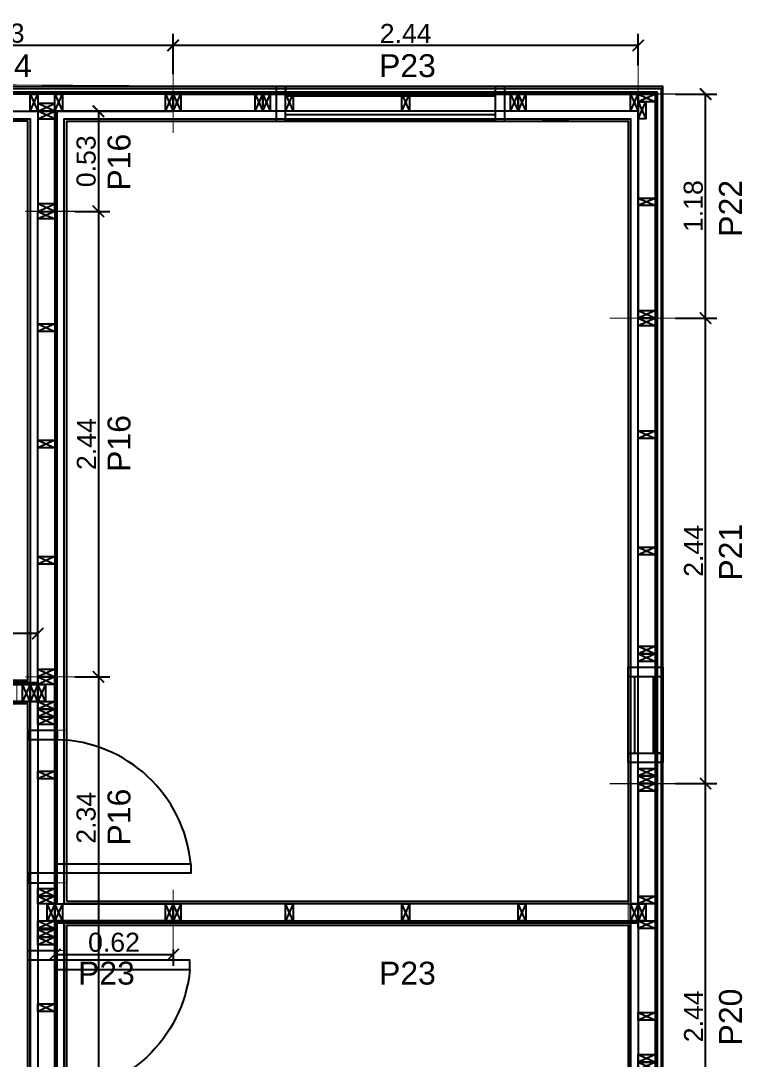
# Model space of a CAD drawing. Header units: millimetres. Extents: x -13913 to 5993, y 1496 to 3225.
# Drawn here: x 2981.74 to 2985.52, y 1623.26 to 1628.7 of the extents above; entities that cross this region are included whole.
import ezdxf

# ---------------------------------------------------------------- set-up
doc = ezdxf.new("R2010")
doc.units = ezdxf.units.MM
doc.header["$PDMODE"] = 35
doc.linetypes.add('CONTINUA', pattern=[200, 100, 100])
doc.layers.get('Defpoints').update_dxf_attribs({"color": 230})
for name, color, linetype in [('P1- OSB', 7, 'Continuous'), ('P1-CARPINTERIAS', 7, 'Continuous'), ('P1-COTAS', 7, 'Continuous'), ('P1-DURLOK INTERIOR', 7, 'Continuous'), ('P1-LISTON 2CM', 7, 'Continuous'), ('P1-LISTON 4CM', 7, 'Continuous'), ('P1-MAMPOSTERIA LADRILLO', 7, 'Continuous'), ('P1-MUROS', 7, 'Continuous'), ('P1-PANEL', 7, 'Continuous'), ('P1-SUPERBOARD', 7, 'Continuous'), ('P1-TEXTOS', 7, 'Continuous')]:
    doc.layers.add(name, color=color, linetype=linetype)
doc.styles.add('Arial02.5', font='arial.ttf', dxfattribs={"width": 0.8, "height": 0.025})
doc.styles.add('Arial10', font='arial.ttf', dxfattribs={"height": 0.1})
doc.dimstyles.new('COTA-1-50', dxfattribs={"dimtxt": 0.1, "dimasz": 0.06, "dimexe": 0.06, "dimexo": 0.15, "dimgap": 0.0125, "dimtad": 1, "dimzin": 0, "dimdsep": 46, "dimtxsty": 'Arial10', "dimblk1": 'ARCHTICK', "dimblk2": 'ARCHTICK', "dimsah": 1, "dimcen": 0.09, "dimclrd": 7, "dimclre": 7, "dimclrt": 7, "dimazin": 0, "dimtfac": 1, "dimtofl": 0, "dimtmove": 2, "dimatfit": 3, "dimldrblk": 'ARCHTICK', "dimfxl": 1, "dimtolj": 1, "dimtzin": 0, "dimarcsym": 0})

# ---------------------------------------------------------------- blocks, each defined once
blk = doc.blocks.new('A$C77f14a46')
at = {"color": 0}
blk.add_lwpolyline([(1.280187690827006, 0.09000000004130015), (1.280187690734238, 4.1154635255225e-11), (0, 0), (0, 0.09000000004130015)], close=True, dxfattribs=at)
for points in [[(0.04000000001815351, 4.1154635255225e-11), (1.818989403545856e-11, 4.1154635255225e-11), (1.818989403545856e-11, 0.09000000004130015), (0.04000000001815351, 0.09000000004130015), (0.04000000001815351, 4.1154635255225e-11), (1.818989403545856e-11, 0.09000000004130015), (0.04000000001815351, 0.09000000004130015), (1.818989403545856e-11, 4.1154635255225e-11)], [(0.3001876908265331, 4.1154635255225e-11), (0.2601876908265695, 4.1154635255225e-11), (0.2601876908265695, 0.09000000004130015), (0.3001876908265331, 0.09000000004130015), (0.3001876908265331, 4.1154635255225e-11), (0.2601876908265695, 0.09000000004130015), (0.3001876908265331, 0.09000000004130015), (0.2601876908265695, 4.1154635255225e-11)], [(0.3401876908264967, 4.1154635255225e-11), (0.3001876908265331, 4.1154635255225e-11), (0.3001876908265331, 0.09000000004130015), (0.3401876908264967, 0.09000000004130015), (0.3401876908264967, 4.1154635255225e-11), (0.3001876908265331, 0.09000000004130015), (0.3401876908264967, 0.09000000004130015), (0.3001876908265331, 4.1154635255225e-11)], [(1.240187690827042, 4.1154635255225e-11), (1.200187690827079, 4.1154635255225e-11), (1.200187690827079, 0.09000000004130015), (1.240187690827042, 0.09000000004130015), (1.240187690827042, 4.1154635255225e-11), (1.200187690827079, 0.09000000004130015), (1.240187690827042, 0.09000000004130015), (1.200187690827079, 4.1154635255225e-11)], [(1.280187690827006, 4.1154635255225e-11), (1.240187690827042, 4.1154635255225e-11), (1.240187690827042, 0.09000000004130015), (1.280187690827006, 0.09000000004130015), (1.280187690827006, 4.1154635255225e-11), (1.240187690827042, 0.09000000004130015), (1.280187690827006, 0.09000000004130015), (1.240187690827042, 4.1154635255225e-11)], [(0.1300000000364889, 0.03999999999996362), (0.1300000000364889, 0), (0.04000000003634341, 0), (0.04000000003634341, 0.03999999999996362), (0.1300000000364889, 0.03999999999996362), (0.04000000003634341, 0), (0.04000000003634341, 0.03999999999996362), (0.1300000000364889, 0)]]:
    blk.add_lwpolyline(points, dxfattribs=at)
blk = doc.blocks.new('A$C43dd4c95')
at = {"color": 0}
blk.add_lwpolyline([(0.09000000000014552, 0), (0.09000000000014552, 2.344999150002877), (0, 2.344999150002877), (0, 0)], close=True, dxfattribs=at)
for points in [[(0.09000000000014552, 2.344999150002877), (0.09000000000014552, 2.304999150002914), (0, 2.304999150002914), (0, 2.344999150002877), (0.09000000000014552, 2.344999150002877), (0, 2.304999150002914), (0, 2.344999150002877), (0.09000000000014552, 2.304999150002914)], [(0.03999999999996362, 2.214999150002768), (0, 2.214999150002768), (0, 2.304999150002914), (0.03999999999996362, 2.304999150002914), (0.03999999999996362, 2.214999150002768), (0, 2.304999150002914), (0.03999999999996362, 2.304999150002914), (0, 2.214999150002768)], [(0.09000000000014552, 2.214999149961614), (0.09000000000014552, 2.17499914996165), (0, 2.17499914996165), (0, 2.214999149961614), (0.09000000000014552, 2.214999149961614), (0, 2.17499914996165), (0, 2.214999149961614), (0.09000000000014552, 2.17499914996165)], [(0.09000000000014552, 2.17499914996165), (0.09000000000014552, 2.134999149961686), (0, 2.134999149961686), (0, 2.17499914996165), (0.09000000000014552, 2.17499914996165), (0, 2.134999149961686), (0, 2.17499914996165), (0.09000000000014552, 2.134999149961686)], [(0.09000000000014552, 2.134999149961686), (0.09000000000014552, 2.094999149961723), (0, 2.094999149961723), (0, 2.134999149961686), (0.09000000000014552, 2.134999149961686), (0, 2.094999149961723), (0, 2.134999149961686), (0.09000000000014552, 2.094999149961723)], [(0.09000000000014552, 1.234999999961474), (0.09000000000014552, 1.19499999996151), (0, 1.19499999996151), (0, 1.234999999961474), (0.09000000000014552, 1.234999999961474), (0, 1.19499999996151), (0, 1.234999999961474), (0.09000000000014552, 1.19499999996151)], [(0.09000000000014552, 1.19499999996151), (0.09000000000014552, 1.154999999961547), (0, 1.154999999961547), (0, 1.19499999996151), (0.09000000000014552, 1.19499999996151), (0, 1.154999999961547), (0, 1.19499999996151), (0.09000000000014552, 1.154999999961547)], [(0.09000000000014552, 1.065000000002783), (0.0500000000001819, 1.065000000002783), (0.0500000000001819, 1.155000000002929), (0.09000000000014552, 1.155000000002929), (0.09000000000014552, 1.065000000002783), (0.0500000000001819, 1.155000000002929), (0.09000000000014552, 1.155000000002929), (0.0500000000001819, 1.065000000002783)], [(0.09000000000014552, 1.064999999961628), (0.09000000000014552, 1.024999999961665), (0, 1.024999999961665), (0, 1.064999999961628), (0.09000000000014552, 1.064999999961628), (0, 1.024999999961665), (0, 1.064999999961628), (0.09000000000014552, 1.024999999961665)], [(0.09000000000014552, 1.019999999999754), (0.09000000000014552, 0.9799999999997908), (0, 0.9799999999997908), (0, 1.019999999999754), (0.09000000000014552, 1.019999999999754), (0, 0.9799999999997908), (0, 1.019999999999754), (0.09000000000014552, 0.9799999999997908)], [(0.09000000000014552, 0.9799999999997908), (0.09000000000014552, 0.9399999999998272), (0, 0.9399999999998272), (0, 0.9799999999997908), (0.09000000000014552, 0.9799999999997908), (0, 0.9399999999998272), (0, 0.9799999999997908), (0.09000000000014552, 0.9399999999998272)], [(0.09000000000014552, 0.07999999999992724), (0.09000000000014552, 0.03999999999996362), (0, 0.03999999999996362), (0, 0.07999999999992724), (0.09000000000014552, 0.07999999999992724), (0, 0.03999999999996362), (0, 0.07999999999992724), (0.09000000000014552, 0.03999999999996362)], [(0.09000000000014552, 0.03999999999996362), (0.09000000000014552, 0), (0, 0), (0, 0.03999999999996362), (0.09000000000014552, 0.03999999999996362), (0, 0), (0, 0.03999999999996362), (0.09000000000014552, 0)]]:
    blk.add_lwpolyline(points, dxfattribs=at)
at = {"color": 8}
for points in [[(0.09000000000014552, 1.849999999999682), (0.09000000000014552, 1.809999999999718), (0, 1.809999999999718), (0, 1.849999999999682), (0.09000000000014552, 1.849999999999682), (0, 1.809999999999718), (0, 1.849999999999682), (0.09000000000014552, 1.809999999999718)], [(0.09000000000014552, 0.6299999999998818), (0.09000000000014552, 0.5899999999999181), (0, 0.5899999999999181), (0, 0.6299999999998818), (0.09000000000014552, 0.6299999999998818), (0, 0.5899999999999181), (0, 0.6299999999998818), (0.09000000000014552, 0.5899999999999181)]]:
    blk.add_lwpolyline(points, dxfattribs=at)
blk = doc.blocks.new('A$C1afa53f3')
at = {"color": 0}
blk.add_lwpolyline([(0.09000000000014552, 2.440000000000055), (0.09000000000014552, 0), (0, 0), (0, 2.440000000000055)], close=True, dxfattribs=at)
for points in [[(0.09000000000014552, 2.440000000000055), (0.09000000000014552, 2.400000000000091), (0, 2.400000000000091), (0, 2.440000000000055), (0.09000000000014552, 2.440000000000055), (0, 2.400000000000091), (0, 2.440000000000055), (0.09000000000014552, 2.400000000000091)], [(0.09000000000014552, 1.849999999999682), (0.09000000000014552, 1.809999999999718), (0, 1.809999999999718), (0, 1.849999999999682), (0.09000000000014552, 1.849999999999682), (0, 1.809999999999718), (0, 1.849999999999682), (0.09000000000014552, 1.809999999999718)], [(0.09000000000014552, 1.240000000000009), (0.09000000000014552, 1.200000000000045), (0, 1.200000000000045), (0, 1.240000000000009), (0.09000000000014552, 1.240000000000009), (0, 1.200000000000045), (0, 1.240000000000009), (0.09000000000014552, 1.200000000000045)], [(0.09000000000014552, 0.6299999999998818), (0.09000000000014552, 0.5899999999999181), (0, 0.5899999999999181), (0, 0.6299999999998818), (0.09000000000014552, 0.6299999999998818), (0, 0.5899999999999181), (0, 0.6299999999998818), (0.09000000000014552, 0.5899999999999181)], [(0.09000000000014552, 0.03999999999996362), (0.09000000000014552, 0), (0, 0), (0, 0.03999999999996362), (0.09000000000014552, 0.03999999999996362), (0, 0), (0, 0.03999999999996362), (0.09000000000014552, 0)]]:
    blk.add_lwpolyline(points, dxfattribs=at)
blk = doc.blocks.new('A$C362a10e8')
at = {"color": 0}
blk.add_lwpolyline([(0.09000000000014552, 0), (0.09000000000014552, 0.5250017567645955), (0, 0.5250017567645955), (0, 0)], close=True, dxfattribs=at)
for points in [[(0.09000000000014552, 0.4850017567646319), (0.09000000000014552, 0.5250017567645955), (0, 0.5250017567645955), (0, 0.4850017567646319), (0.09000000000014552, 0.4850017567646319), (0, 0.5250017567645955), (0, 0.4850017567646319), (0.09000000000014552, 0.5250017567645955)], [(0.09000000000014552, 0), (0.09000000000014552, 0.03999999999996362), (0, 0.03999999999996362), (0, 0), (0.09000000000014552, 0), (0, 0.03999999999996362), (0, 0), (0.09000000000014552, 0.03999999999996362)]]:
    blk.add_lwpolyline(points, dxfattribs=at)
blk = doc.blocks.new('A$Ca9eaa56d')
at = {"color": 0}
for points in [[(0.04000000002270099, 5.138645065017045e-11), (2.273736754432321e-11, 5.138645065017045e-11), (2.273736754432321e-11, 0.09000000005153197), (0.04000000002270099, 0.09000000005153197), (0.04000000002270099, 5.138645065017045e-11), (2.273736754432321e-11, 0.09000000005153197), (0.04000000002270099, 0.09000000005153197), (2.273736754432321e-11, 5.138645065017045e-11)], [(0.6199999999994361, 5.138645065017045e-11), (0.5799999999994725, 5.138645065017045e-11), (0.5799999999994725, 0.09000000005153197), (0.6199999999994361, 0.09000000005153197), (0.6199999999994361, 5.138645065017045e-11), (0.5799999999994725, 0.09000000005153197), (0.6199999999994361, 0.09000000005153197), (0.5799999999994725, 5.138645065017045e-11)]]:
    blk.add_lwpolyline(points, dxfattribs=at)
blk.add_lwpolyline([(4.547473508864641e-11, 0.08999999999991815), (0.6199999999994361, 0.09000000005153197), (0.6199999999994361, 5.161382432561368e-11), (0, 0)], close=True, dxfattribs=at)
blk = doc.blocks.new('A$Ca94d6937')
at = {"color": 0}
for points in [[(0.03999999999996362, 4.138200893066823e-11), (0, 4.138200893066823e-11), (0, 0.09000000004152753), (0.03999999999996362, 0.09000000004152753), (0.03999999999996362, 4.138200893066823e-11), (0, 0.09000000004152753), (0.03999999999996362, 0.09000000004152753), (0, 4.138200893066823e-11)], [(0.6300000000001091, 4.138200893066823e-11), (0.5900000000001455, 4.138200893066823e-11), (0.5900000000001455, 0.09000000004152753), (0.6300000000001091, 0.09000000004152753), (0.6300000000001091, 4.138200893066823e-11), (0.5900000000001455, 0.09000000004152753), (0.6300000000001091, 0.09000000004152753), (0.5900000000001455, 4.138200893066823e-11)], [(1.240000000000236, 0), (1.200000000000273, 0), (1.200000000000273, 0.09000000000014552), (1.240000000000236, 0.09000000000014552), (1.240000000000236, 0), (1.200000000000273, 0.09000000000014552), (1.240000000000236, 0.09000000000014552), (1.200000000000273, 0)], [(1.850000000000364, 0), (1.8100000000004, 0), (1.8100000000004, 0.09000000000014552), (1.850000000000364, 0.09000000000014552), (1.850000000000364, 0), (1.8100000000004, 0.09000000000014552), (1.850000000000364, 0.09000000000014552), (1.8100000000004, 0)], [(2.440000000000055, 4.138200893066823e-11), (2.400000000000091, 4.138200893066823e-11), (2.400000000000091, 0.09000000004152753), (2.440000000000055, 0.09000000004152753), (2.440000000000055, 4.138200893066823e-11), (2.400000000000091, 0.09000000004152753), (2.440000000000055, 0.09000000004152753), (2.400000000000091, 4.138200893066823e-11)]]:
    blk.add_lwpolyline(points, dxfattribs=at)
blk.add_lwpolyline([(1.818989403545856e-11, 0.09000000000014552), (2.546585164964199e-11, 4.160938260611147e-11), (2.44000000002552, 9.094947017729282e-13), (2.44000000002552, 0.09000000000082764)], close=True, dxfattribs=at)
blk = doc.blocks.new('A$C49294ef6')
at = {"color": 0}
for points in [[(0.0900000000383443, 2.440000000006648), (0.0900000000383443, 2.400000000006685), (3.819877747446299e-11, 2.400000000006685), (3.819877747446299e-11, 2.440000000006648), (0.0900000000383443, 2.440000000006648), (3.819877747446299e-11, 2.400000000006685), (3.819877747446299e-11, 2.440000000006648), (0.0900000000383443, 2.400000000006685)], [(0.09000000001924491, 1.850000000008095), (0.09000000001924491, 1.810000000008131), (1.909938873723149e-11, 1.810000000008131), (1.909938873723149e-11, 1.850000000008095), (0.09000000001924491, 1.850000000008095), (1.909938873723149e-11, 1.810000000008131), (1.909938873723149e-11, 1.850000000008095), (0.09000000001924491, 1.810000000008131)], [(0.04000000002315574, 1.720000000009804), (2.319211489520967e-11, 1.720000000009804), (2.319211489520967e-11, 1.81000000000995), (0.04000000002315574, 1.81000000000995), (0.04000000002315574, 1.720000000009804), (2.319211489520967e-11, 1.81000000000995), (0.04000000002315574, 1.81000000000995), (2.319211489520967e-11, 1.720000000009804)], [(0.09000000000014552, 1.71999999996865), (0.09000000000014552, 1.679999999968686), (0, 1.679999999968686), (0, 1.71999999996865), (0.09000000000014552, 1.71999999996865), (0, 1.679999999968686), (0, 1.71999999996865), (0.09000000000014552, 1.679999999968686)], [(0.09000000000423825, 1.240000000000236), (0.09000000000423825, 1.200000000000273), (4.092726157978177e-12, 1.200000000000273), (4.092726157978177e-12, 1.240000000000236), (0.09000000000423825, 1.240000000000236), (4.092726157978177e-12, 1.200000000000273), (4.092726157978177e-12, 1.240000000000236), (0.09000000000423825, 1.200000000000273)], [(0.09000000003652531, 1.019508865776288), (0.09000000003652531, 0.9795088657763245), (3.637978807091713e-11, 0.9795088657763245), (3.637978807091713e-11, 1.019508865776288), (0.09000000003652531, 1.019508865776288), (3.637978807091713e-11, 0.9795088657763245), (3.637978807091713e-11, 1.019508865776288), (0.09000000003652531, 0.9795088657763245)], [(0.09000000001924491, 0.9795088657763245), (0.09000000001924491, 0.9395088657763608), (1.909938873723149e-11, 0.9395088657763608), (1.909938873723149e-11, 0.9795088657763245), (0.09000000001924491, 0.9795088657763245), (1.909938873723149e-11, 0.9395088657763608), (1.909938873723149e-11, 0.9795088657763245), (0.09000000001924491, 0.9395088657763608)], [(0.09000000000196451, 0.3795088657741417), (0.09000000000196451, 0.339508865774178), (1.818989403545856e-12, 0.339508865774178), (1.818989403545856e-12, 0.3795088657741417), (0.09000000000196451, 0.3795088657741417), (1.818989403545856e-12, 0.339508865774178), (1.818989403545856e-12, 0.3795088657741417), (0.09000000000196451, 0.339508865774178)], [(0.09000000000196451, 0.339508865774178), (0.09000000000196451, 0.2995088657742144), (1.818989403545856e-12, 0.2995088657742144), (1.818989403545856e-12, 0.339508865774178), (0.09000000000196451, 0.339508865774178), (1.818989403545856e-12, 0.2995088657742144), (1.818989403545856e-12, 0.339508865774178), (0.09000000000196451, 0.2995088657742144)], [(0.09000000000423825, 0.03999999999996362), (0.09000000000423825, 0), (4.092726157978177e-12, 0), (4.092726157978177e-12, 0.03999999999996362), (0.09000000000423825, 0.03999999999996362), (4.092726157978177e-12, 0), (4.092726157978177e-12, 0.03999999999996362), (0.09000000000423825, 0)]]:
    blk.add_lwpolyline(points, dxfattribs=at)
blk.add_lwpolyline([(4.092726157978177e-12, 2.439999999991414), (4.092726157978177e-12, 0), (0.09000000000423825, 0), (0.09000000000423825, 2.439999999991414)], close=True, dxfattribs=at)
at = {"color": 8}
blk.add_lwpolyline([(0.09000000003698005, 0.6300000000003365), (0.09000000003698005, 0.5900000000003729), (3.683453542180359e-11, 0.5900000000003729), (3.683453542180359e-11, 0.6300000000003365), (0.09000000003698005, 0.6300000000003365), (3.683453542180359e-11, 0.5900000000003729), (3.683453542180359e-11, 0.6300000000003365), (0.09000000003698005, 0.5900000000003729)], dxfattribs=at)
blk = doc.blocks.new('A$C257d83ad')
at = {"color": 0}
for points in [[(0.09000000000605723, 2.440000000007785), (0.09000000000605723, 2.400000000007822), (5.911715561524034e-12, 2.400000000007822), (5.911715561524034e-12, 2.440000000007785), (0.09000000000605723, 2.440000000007785), (5.911715561524034e-12, 2.400000000007822), (5.911715561524034e-12, 2.440000000007785), (0.09000000000605723, 2.400000000007822)], [(0.09000000002515662, 1.850000000017417), (0.09000000002515662, 1.810000000017453), (2.501110429875553e-11, 1.810000000017453), (2.501110429875553e-11, 1.850000000017417), (0.09000000002515662, 1.850000000017417), (2.501110429875553e-11, 1.810000000017453), (2.501110429875553e-11, 1.850000000017417), (0.09000000002515662, 1.810000000017453)], [(0.09000000002743036, 1.240000000008877), (0.09000000002743036, 1.200000000008913), (2.728484105318785e-11, 1.200000000008913), (2.728484105318785e-11, 1.240000000008877), (0.09000000002743036, 1.240000000008877), (2.728484105318785e-11, 1.200000000008913), (2.728484105318785e-11, 1.240000000008877), (0.09000000002743036, 1.200000000008913)], [(0.09000000000196451, 0.720000000000482), (0.09000000000196451, 0.6800000000005184), (1.818989403545856e-12, 0.6800000000005184), (1.818989403545856e-12, 0.720000000000482), (0.09000000000196451, 0.720000000000482), (1.818989403545856e-12, 0.6800000000005184), (1.818989403545856e-12, 0.720000000000482), (0.09000000000196451, 0.6800000000005184)], [(0.09000000000014552, 0.6799999999998363), (0.09000000000014552, 0.6399999999998727), (0, 0.6399999999998727), (0, 0.6799999999998363), (0.09000000000014552, 0.6799999999998363), (0, 0.6399999999998727), (0, 0.6799999999998363), (0.09000000000014552, 0.6399999999998727)], [(0.09000000004243702, 0.07999999999992724), (0.09000000004243702, 0.03999999999996362), (4.229150363244116e-11, 0.03999999999996362), (4.229150363244116e-11, 0.07999999999992724), (0.09000000004243702, 0.07999999999992724), (4.229150363244116e-11, 0.03999999999996362), (4.229150363244116e-11, 0.07999999999992724), (0.09000000004243702, 0.03999999999996362)], [(0.09000000000833097, 0.03999999999996362), (0.09000000000833097, 0), (8.185452315956354e-12, 0), (8.185452315956354e-12, 0.03999999999996362), (0.09000000000833097, 0.03999999999996362), (8.185452315956354e-12, 0), (8.185452315956354e-12, 0.03999999999996362), (0.09000000000833097, 0)]]:
    blk.add_lwpolyline(points, dxfattribs=at)
blk.add_lwpolyline([(8.185452315956354e-12, 0), (8.185452315956354e-12, 2.440000000008695), (0.09000000000833097, 2.440000000008695), (0.09000000000833097, 0)], close=True, dxfattribs=at)
blk = doc.blocks.new('A$C3c2fb31d')
at = {"color": 0}
blk.add_lwpolyline([(0.09000204020958336, 0), (0.0899989798954266, 1.175000000015643), (1.020120180328377e-06, 1.175000906783453), (0, 1.523403625469655e-11)], close=True, dxfattribs=at)
for points in [[(0.09000102012169009, 1.17500090678277), (0.09000102012169009, 1.135000906782807), (1.020121544570429e-06, 1.135000906782807), (1.020121544570429e-06, 1.17500090678277), (0.09000102012169009, 1.17500090678277), (1.020121544570429e-06, 1.135000906782807), (1.020121544570429e-06, 1.17500090678277), (0.09000102012169009, 1.135000906782807)], [(1.020121544570429e-06, 1.135000906783489), (0.04000102012150819, 1.135000906783489), (0.04000102012150819, 1.045000906783571), (1.020121544570429e-06, 1.045000906783571), (1.020121544570429e-06, 1.135000906783489), (0.04000102012150819, 1.045000906783571), (1.020121544570429e-06, 1.045000906783571), (0.04000102012150819, 1.135000906783489)], [(0.09000102013897049, 0.6300000000242107), (0.09000102013897049, 0.5900000000242471), (1.020138824969763e-06, 0.5900000000242471), (1.020138824969763e-06, 0.6300000000242107), (0.09000102013897049, 0.6300000000242107), (1.020138824969763e-06, 0.5900000000242471), (1.020138824969763e-06, 0.6300000000242107), (0.09000102013897049, 0.5900000000242471)], [(0.0900010201025907, 0.04000000000678483), (0.0900010201025907, 6.821210263296962e-12), (1.020102445181692e-06, 6.821210263296962e-12), (1.020102445181692e-06, 0.04000000000678483), (0.0900010201025907, 0.04000000000678483), (1.020102445181692e-06, 6.821210263296962e-12), (1.020102445181692e-06, 0.04000000000678483), (0.0900010201025907, 6.821210263296962e-12)]]:
    blk.add_lwpolyline(points, dxfattribs=at)
blk = doc.blocks.new('A$C9d63fc35')
at = {"color": 0}
for points in [[(3.637978807091713e-12, 0.09000090676659056), (0.0400000000036016, 0.09000090676659056), (0.0400000000036016, 9.067666724149603e-07), (3.637978807091713e-12, 9.067666724149603e-07), (3.637978807091713e-12, 0.09000090676659056), (0.0400000000036016, 9.067666724149603e-07), (3.637978807091713e-12, 9.067666724149603e-07), (0.0400000000036016, 0.09000090676659056)], [(0.4299947881954722, 0.09000090676659056), (0.4699947881954358, 0.09000090676659056), (0.4699947881954358, 9.067666724149603e-07), (0.4299947881954722, 9.067666724149603e-07), (0.4299947881954722, 0.09000090676659056), (0.4699947881954358, 9.067666724149603e-07), (0.4299947881954722, 9.067666724149603e-07), (0.4699947881954358, 0.09000090676659056)], [(0.4699947881954358, 0.09000090676659056), (0.5099947881953995, 0.09000090676659056), (0.5099947881953995, 9.067666724149603e-07), (0.4699947881954358, 9.067666724149603e-07), (0.4699947881954358, 0.09000090676659056), (0.5099947881953995, 9.067666724149603e-07), (0.4699947881954358, 9.067666724149603e-07), (0.5099947881953995, 0.09000090676659056)], [(1.769999596996058, 0.09000090676750006), (1.809999596996022, 0.09000090676750006), (1.809999596996022, 9.067675819096621e-07), (1.769999596996058, 9.067675819096621e-07), (1.769999596996058, 0.09000090676750006), (1.809999596996022, 9.067675819096621e-07), (1.769999596996058, 9.067675819096621e-07), (1.809999596996022, 0.09000090676750006)], [(1.809999596996022, 0.09000090676750006), (1.849999596995985, 0.09000090676750006), (1.849999596995985, 9.067675819096621e-07), (1.809999596996022, 9.067675819096621e-07), (1.809999596996022, 0.09000090676750006), (1.849999596995985, 9.067675819096621e-07), (1.809999596996022, 9.067675819096621e-07), (1.849999596995985, 0.09000090676750006)], [(2.400000000004184, 0.09000090676704531), (2.440000000004147, 0.09000090676704531), (2.440000000004147, 9.067671271623112e-07), (2.400000000004184, 9.067671271623112e-07), (2.400000000004184, 0.09000090676704531), (2.440000000004147, 9.067671271623112e-07), (2.400000000004184, 9.067671271623112e-07), (2.440000000004147, 0.09000090676704531)]]:
    blk.add_lwpolyline(points, dxfattribs=at)
blk.add_lwpolyline([(2.440000000000055, 0.09000090676704531), (2.440000000000055, 9.067671271623112e-07), (0, 9.067671271623112e-07), (0, 0.09000090676704531)], close=True, dxfattribs=at)
at = {"color": 8}
for points in [[(0.5899995969957672, 0.08999999999991815), (0.6299995969957308, 0.08999999999991815), (0.6299995969957308, 0), (0.5899995969957672, 0), (0.5899995969957672, 0.08999999999991815), (0.6299995969957308, 0), (0.5899995969957672, 0), (0.6299995969957308, 0.08999999999991815)], [(1.200000000003456, 0.09000090676704531), (1.24000000000342, 0.09000090676704531), (1.24000000000342, 9.067671271623112e-07), (1.200000000003456, 9.067671271623112e-07), (1.200000000003456, 0.09000090676704531), (1.24000000000342, 9.067671271623112e-07), (1.200000000003456, 9.067671271623112e-07), (1.24000000000342, 0.09000090676704531)]]:
    blk.add_lwpolyline(points, dxfattribs=at)
blk = doc.blocks.new('A$Cced09996')
at = {"color": 0}
for points in [[(0, 0.09000090676727268), (0.03999999999996362, 0.09000090676727268), (0.03999999999996362, 9.067673545359867e-07), (0, 9.067673545359867e-07), (0, 0.09000090676727268), (0.03999999999996362, 9.067673545359867e-07), (0, 9.067673545359867e-07), (0.03999999999996362, 0.09000090676727268)], [(0.5899995969921292, 0.08999999999991815), (0.6299995969920928, 0.08999999999991815), (0.6299995969920928, 0), (0.5899995969921292, 0), (0.5899995969921292, 0.08999999999991815), (0.6299995969920928, 0), (0.5899995969921292, 0), (0.6299995969920928, 0.08999999999991815)], [(1.079999193985259, 0.08999999999991815), (1.119999193985223, 0.08999999999991815), (1.119999193985223, 0), (1.079999193985259, 0), (1.079999193985259, 0.08999999999991815), (1.119999193985223, 0), (1.079999193985259, 0), (1.119999193985223, 0.08999999999991815)], [(1.209997959776047, 0.08999999999991815), (1.24999795977601, 0.08999999999991815), (1.24999795977601, 0), (1.209997959776047, 0), (1.209997959776047, 0.08999999999991815), (1.24999795977601, 0), (1.209997959776047, 0), (1.24999795977601, 0.08999999999991815)], [(1.789999999999964, 0.09000090676727268), (1.829999999999927, 0.09000090676727268), (1.829999999999927, 9.067673545359867e-07), (1.789999999999964, 9.067673545359867e-07), (1.789999999999964, 0.09000090676727268), (1.829999999999927, 9.067673545359867e-07), (1.789999999999964, 9.067673545359867e-07), (1.829999999999927, 0.09000090676727268)], [(1.210000000000036, 9.067664450412849e-07), (1.210000000000036, 0.04000090676640866), (1.119999999999891, 0.04000090676640866), (1.119999999999891, 9.067664450412849e-07), (1.210000000000036, 9.067664450412849e-07), (1.119999999999891, 0.04000090676640866), (1.119999999999891, 9.067664450412849e-07), (1.210000000000036, 0.04000090676640866)]]:
    blk.add_lwpolyline(points, dxfattribs=at)
blk.add_lwpolyline([(0, 0.09000090676681793), (0, 9.067668997886358e-07), (1.829999193988442, 9.067678092833376e-07), (1.829999193988442, 0.09000090676772743)], close=True, dxfattribs=at)
blk = doc.blocks.new('_ARCHTICK')
at = {"color": 0, "linetype": 'ByBlock', "const_width": 0.15}
blk.add_lwpolyline([(-0.5, -0.5), (0.5, 0.5)], dxfattribs=at)
blk = doc.blocks.new('*D243')
at = {"layer": 'Defpoints', "color": 0, "transparency": 16777216}
for p in [(2985.023883380682, 1624.702113516453), (2985.331679001719, 1624.702113516453), (2985.023882709799, 1622.262116058661)]:
    blk.add_point(p, dxfattribs=at)
at = {"layer": 'P1-COTAS', "color": 7, "lineweight": -2, "transparency": 16777216}
for p, q in [((2985.173883380683, 1624.702113516453), (2985.391679001719, 1624.702113516453)), ((2985.331679001719, 1622.262116058661), (2985.331679001719, 1624.702113516453)), ((2985.173882709799, 1622.262116058661), (2985.391679001719, 1622.262116058661))]:
    blk.add_line(p, q, dxfattribs=at)
at = {"layer": 'P1-COTAS', "color": 7, "lineweight": -2, "transparency": 16777216, "xscale": 0.06, "yscale": 0.06, "zscale": 0.06}
for p, rotation in [((2985.331679001719, 1624.702113516453), 90), ((2985.331679001719, 1622.262116058661), 270)]:
    blk.add_blockref('_ARCHTICK', p, dxfattribs=dict(at, rotation=rotation))
at = {"layer": 'P1-COTAS', "color": 7, "transparency": 16777216, "insert": (2985.268974363247, 1623.482114787556), "char_height": 0.1, "attachment_point": 5, "rotation": 90, "style": 'Arial10'}
blk.add_mtext('\\A1;2.44', dxfattribs=at)
blk = doc.blocks.new('*D234')
at = {"layer": 'Defpoints', "color": 0, "transparency": 16777216}
for p in [(2985.02388338068, 1627.142113516461), (2985.331679001721, 1627.142113516461), (2985.023883380682, 1624.702113516453)]:
    blk.add_point(p, dxfattribs=at)
at = {"layer": 'P1-COTAS', "color": 7, "lineweight": -2, "transparency": 16777216}
for p, q in [((2985.17388338068, 1627.142113516461), (2985.391679001721, 1627.142113516461)), ((2985.331679001721, 1624.702113516453), (2985.331679001721, 1627.142113516461)), ((2985.173883380683, 1624.702113516453), (2985.391679001721, 1624.702113516453))]:
    blk.add_line(p, q, dxfattribs=at)
at = {"layer": 'P1-COTAS', "color": 7, "lineweight": -2, "transparency": 16777216, "xscale": 0.06, "yscale": 0.06, "zscale": 0.06}
for p, rotation in [((2985.331679001721, 1627.142113516461), 90), ((2985.331679001721, 1624.702113516453), 270)]:
    blk.add_blockref('_ARCHTICK', p, dxfattribs=dict(at, rotation=rotation))
at = {"layer": 'P1-COTAS', "color": 7, "transparency": 16777216, "insert": (2985.268974363249, 1625.922113516456), "char_height": 0.1, "attachment_point": 5, "rotation": 90, "style": 'Arial10'}
blk.add_mtext('\\A1;2.44', dxfattribs=at)
blk = doc.blocks.new('*D235')
at = {"layer": 'Defpoints', "color": 0, "transparency": 16777216}
for p in [(2985.023883380686, 1628.317113969861), (2985.331679001723, 1628.317113969861), (2985.02388338068, 1627.142113516461)]:
    blk.add_point(p, dxfattribs=at)
at = {"layer": 'P1-COTAS', "color": 7, "lineweight": -2, "transparency": 16777216}
for p, q in [((2985.173883380686, 1628.317113969861), (2985.391679001723, 1628.317113969861)), ((2985.331679001723, 1627.142113516461), (2985.331679001723, 1628.317113969861)), ((2985.17388338068, 1627.142113516461), (2985.391679001723, 1627.142113516461))]:
    blk.add_line(p, q, dxfattribs=at)
at = {"layer": 'P1-COTAS', "color": 7, "lineweight": -2, "transparency": 16777216, "xscale": 0.06, "yscale": 0.06, "zscale": 0.06}
for p, rotation in [((2985.331679001723, 1628.317113969861), 90), ((2985.331679001723, 1627.142113516461), 270)]:
    blk.add_blockref('_ARCHTICK', p, dxfattribs=dict(at, rotation=rotation))
at = {"layer": 'P1-COTAS', "color": 7, "transparency": 16777216, "insert": (2985.268121702951, 1627.72961374316), "char_height": 0.1, "attachment_point": 5, "rotation": 90, "style": 'Arial10'}
blk.add_mtext('\\A1;1.18', dxfattribs=at)
blk = doc.blocks.new('*D236')
at = {"layer": 'Defpoints', "color": 0, "transparency": 16777216}
for p in [(2982.538887134486, 1628.572061701457), (2984.978895946217, 1628.317109291947), (2982.538887134486, 1628.272117872202)]:
    blk.add_point(p, dxfattribs=at)
at = {"layer": 'P1-COTAS', "color": 7, "lineweight": -2, "transparency": 16777216}
for p, q in [((2982.538887134486, 1628.422117872202), (2982.538887134486, 1628.632061701457)), ((2984.978895946217, 1628.467109291947), (2984.978895946217, 1628.632061701457)), ((2984.978895946217, 1628.572061701457), (2982.538887134486, 1628.572061701457))]:
    blk.add_line(p, q, dxfattribs=at)
at = {"layer": 'P1-COTAS', "color": 7, "lineweight": -2, "transparency": 16777216, "xscale": 0.06, "yscale": 0.06, "zscale": 0.06, "rotation": 180}
blk.add_blockref('_ARCHTICK', (2982.538887134486, 1628.572061701457), dxfattribs=at)
at = {"layer": 'P1-COTAS', "color": 7, "lineweight": -2, "transparency": 16777216, "xscale": 0.06, "yscale": 0.06, "zscale": 0.06}
blk.add_blockref('_ARCHTICK', (2984.978895946217, 1628.572061701457), dxfattribs=at)
at = {"layer": 'P1-COTAS', "color": 7, "transparency": 16777216, "insert": (2983.758891540351, 1628.634766339929), "char_height": 0.1, "attachment_point": 5, "style": 'Arial10'}
blk.add_mtext('\\A1;2.44', dxfattribs=at)
blk = doc.blocks.new('*D237')
at = {"layer": 'Defpoints', "color": 0, "transparency": 16777216}
for p in [(2980.708881903802, 1628.572061701457), (2980.708881903802, 1628.278059143785), (2982.538887134486, 1628.272117872202)]:
    blk.add_point(p, dxfattribs=at)
at = {"layer": 'P1-COTAS', "color": 7, "lineweight": -2, "transparency": 16777216}
for p, q in [((2980.708881903802, 1628.428059143786), (2980.708881903802, 1628.632061701456)), ((2982.538887134486, 1628.422117872202), (2982.538887134486, 1628.632061701456)), ((2982.538887134486, 1628.572061701457), (2980.708881903802, 1628.572061701457))]:
    blk.add_line(p, q, dxfattribs=at)
at = {"layer": 'P1-COTAS', "color": 7, "lineweight": -2, "transparency": 16777216, "xscale": 0.06, "yscale": 0.06, "zscale": 0.06, "rotation": 180}
blk.add_blockref('_ARCHTICK', (2980.708881903802, 1628.572061701457), dxfattribs=at)
at = {"layer": 'P1-COTAS', "color": 7, "lineweight": -2, "transparency": 16777216, "xscale": 0.06, "yscale": 0.06, "zscale": 0.06}
blk.add_blockref('_ARCHTICK', (2982.538887134486, 1628.572061701457), dxfattribs=at)
at = {"layer": 'P1-COTAS', "color": 7, "transparency": 16777216, "insert": (2981.623884519144, 1628.635653106641), "char_height": 0.1, "attachment_point": 5, "style": 'Arial10'}
blk.add_mtext('\\A1;1.83', dxfattribs=at)
blk = doc.blocks.new('*D249')
at = {"layer": 'Defpoints', "color": 0, "transparency": 16777216}
for p in [(2981.873882709818, 1628.227126920933), (2981.873882709818, 1627.702125164169), (2982.146899542098, 1627.702125164169)]:
    blk.add_point(p, dxfattribs=at)
at = {"layer": 'P1-COTAS', "color": 7, "lineweight": -2, "transparency": 16777216}
for p, q in [((2982.023882709818, 1628.227126920933), (2982.206899542098, 1628.227126920933)), ((2982.146899542098, 1628.227126920933), (2982.146899542098, 1627.702125164169)), ((2982.023882709818, 1627.702125164169), (2982.206899542098, 1627.702125164169))]:
    blk.add_line(p, q, dxfattribs=at)
at = {"layer": 'P1-COTAS', "color": 7, "lineweight": -2, "transparency": 16777216, "xscale": 0.06, "yscale": 0.06, "zscale": 0.06}
for p, rotation in [((2982.146899542098, 1628.227126920933), 90), ((2982.146899542098, 1627.702125164169), 270)]:
    blk.add_blockref('_ARCHTICK', p, dxfattribs=dict(at, rotation=rotation))
at = {"layer": 'P1-COTAS', "color": 7, "transparency": 16777216, "insert": (2982.083308136914, 1627.96462604255), "char_height": 0.1, "attachment_point": 5, "rotation": 90, "style": 'Arial10'}
blk.add_mtext('\\A1;0.53', dxfattribs=at)
blk = doc.blocks.new('*D250')
at = {"layer": 'Defpoints', "color": 0, "transparency": 16777216}
for p in [(2981.873882709818, 1627.702125164169), (2981.873882709818, 1625.262125164169), (2982.1468995421, 1625.262125164169)]:
    blk.add_point(p, dxfattribs=at)
at = {"layer": 'P1-COTAS', "color": 7, "lineweight": -2, "transparency": 16777216}
for p, q in [((2982.023882709818, 1627.702125164169), (2982.2068995421, 1627.702125164169)), ((2982.1468995421, 1627.702125164169), (2982.1468995421, 1625.262125164169)), ((2982.023882709818, 1625.262125164169), (2982.2068995421, 1625.262125164169))]:
    blk.add_line(p, q, dxfattribs=at)
at = {"layer": 'P1-COTAS', "color": 7, "lineweight": -2, "transparency": 16777216, "xscale": 0.06, "yscale": 0.06, "zscale": 0.06}
for p, rotation in [((2982.1468995421, 1627.702125164169), 90), ((2982.1468995421, 1625.262125164169), 270)]:
    blk.add_blockref('_ARCHTICK', p, dxfattribs=dict(at, rotation=rotation))
at = {"layer": 'P1-COTAS', "color": 7, "transparency": 16777216, "insert": (2982.084194903628, 1626.482125164167), "char_height": 0.1, "attachment_point": 5, "rotation": 90, "style": 'Arial10'}
blk.add_mtext('\\A1;2.44', dxfattribs=at)
blk = doc.blocks.new('*D251')
at = {"layer": 'Defpoints', "color": 0, "transparency": 16777216}
for p in [(2981.873882709818, 1625.262125164169), (2981.873882709818, 1622.917126014166), (2982.146899542102, 1622.917126014166)]:
    blk.add_point(p, dxfattribs=at)
at = {"layer": 'P1-COTAS', "color": 7, "lineweight": -2, "transparency": 16777216}
for p, q in [((2982.023882709818, 1625.262125164169), (2982.206899542102, 1625.262125164169)), ((2982.146899542102, 1625.262125164169), (2982.146899542102, 1622.917126014166)), ((2982.023882709818, 1622.917126014166), (2982.206899542102, 1622.917126014166))]:
    blk.add_line(p, q, dxfattribs=at)
at = {"layer": 'P1-COTAS', "color": 7, "lineweight": -2, "transparency": 16777216, "xscale": 0.06, "yscale": 0.06, "zscale": 0.06}
for p, rotation in [((2982.146899542102, 1625.262125164169), 90), ((2982.146899542102, 1622.917126014166), 270)]:
    blk.add_blockref('_ARCHTICK', p, dxfattribs=dict(at, rotation=rotation))
at = {"layer": 'P1-COTAS', "color": 7, "transparency": 16777216, "insert": (2982.083308136912, 1624.52319618475), "char_height": 0.1, "attachment_point": 5, "rotation": 90, "style": 'Arial10'}
blk.add_mtext('\\A1;2.34', dxfattribs=at)
blk = doc.blocks.new('*D245')
at = {"layer": 'Defpoints', "color": 0, "transparency": 16777216}
for p in [(2981.91888713457, 1623.982116058472), (2982.538882709863, 1623.982116058472), (2982.538882709863, 1623.806272426267)]:
    blk.add_point(p, dxfattribs=at)
at = {"layer": 'P1-COTAS', "color": 7, "lineweight": -2, "transparency": 16777216}
for p, q in [((2981.91888713457, 1623.832116058472), (2981.91888713457, 1623.746272426267)), ((2982.538882709863, 1623.832116058472), (2982.538882709863, 1623.746272426267)), ((2981.91888713457, 1623.806272426267), (2982.538882709863, 1623.806272426267))]:
    blk.add_line(p, q, dxfattribs=at)
at = {"layer": 'P1-COTAS', "color": 7, "lineweight": -2, "transparency": 16777216, "xscale": 0.06, "yscale": 0.06, "zscale": 0.06, "rotation": 180}
blk.add_blockref('_ARCHTICK', (2981.91888713457, 1623.806272426267), dxfattribs=at)
at = {"layer": 'P1-COTAS', "color": 7, "lineweight": -2, "transparency": 16777216, "xscale": 0.06, "yscale": 0.06, "zscale": 0.06}
blk.add_blockref('_ARCHTICK', (2982.538882709863, 1623.806272426267), dxfattribs=at)
at = {"layer": 'P1-COTAS', "color": 7, "transparency": 16777216, "insert": (2982.228884922217, 1623.869829725039), "char_height": 0.1, "attachment_point": 5, "style": 'Arial10'}
blk.add_mtext('\\A1;0.62', dxfattribs=at)
blk = doc.blocks.new('*D246')
at = {"layer": 'Defpoints', "color": 0, "transparency": 16777216}
for p in [(2980.54869501899, 1625.488642528056), (2980.54869501899, 1625.177125164147), (2981.82888270977, 1625.177125164168)]:
    blk.add_point(p, dxfattribs=at)
at = {"layer": 'P1-COTAS', "color": 7, "lineweight": -2, "transparency": 16777216}
for p, q in [((2980.54869501899, 1625.327125164147), (2980.54869501899, 1625.548642528056)), ((2981.82888270977, 1625.327125164168), (2981.82888270977, 1625.548642528056)), ((2981.82888270977, 1625.488642528056), (2980.54869501899, 1625.488642528056))]:
    blk.add_line(p, q, dxfattribs=at)
at = {"layer": 'P1-COTAS', "color": 7, "lineweight": -2, "transparency": 16777216, "xscale": 0.06, "yscale": 0.06, "zscale": 0.06, "rotation": 180}
blk.add_blockref('_ARCHTICK', (2980.54869501899, 1625.488642528056), dxfattribs=at)
at = {"layer": 'P1-COTAS', "color": 7, "lineweight": -2, "transparency": 16777216, "xscale": 0.06, "yscale": 0.06, "zscale": 0.06}
blk.add_blockref('_ARCHTICK', (2981.82888270977, 1625.488642528056), dxfattribs=at)
at = {"layer": 'P1-COTAS', "color": 7, "transparency": 16777216, "insert": (2981.18878886438, 1625.552199826828), "char_height": 0.1, "attachment_point": 5, "style": 'Arial10'}
blk.add_mtext('\\A1;1.28', dxfattribs=at)

msp = doc.modelspace()

# ---------------------------------------------------------------- linework, layer by layer
at = {"layer": 'P1- OSB', "color": 8}
for points in [[(2980.02638713457, 1618.547611834996), (2980.026387134569, 1618.557111834994), (2981.918882709905, 1618.557121790494), (2981.918909534447, 1620.342121790497), (2985.068891559235, 1620.342111834996), (2985.068862694472, 1628.317111834996), (2978.376373441007, 1628.317111834996), (2978.37638713457, 1628.326612741763), (2985.07838713457, 1628.326612741763), (2985.07838713457, 1620.332611834996), (2981.92838713457, 1620.332611834996), (2981.92838713457, 1618.547611834996)], [(2981.918887134476, 1624.072121790496), (2981.928387134569, 1624.072121790445), (2981.928387134569, 1628.227112741763), (2981.918887134569, 1628.227112741763)], [(2981.828887134569, 1625.231620940496), (2981.828887134569, 1625.222120940496), (2980.548699443742, 1625.222120940537), (2980.548699443742, 1624.072121790454), (2978.376373441007, 1624.072121790454), (2978.376373441007, 1624.081621790454), (2980.539199443742, 1624.081621790454), (2980.539199443742, 1625.231620940496)], [(2981.928387134569, 1620.432121790493), (2981.91888713457, 1620.432121790496), (2981.918887134275, 1623.982121790444), (2984.978887134571, 1623.982121790438), (2984.978887134546, 1623.972621790454), (2981.928387134569, 1623.972621790454)]]:
    msp.add_lwpolyline(points, close=True, dxfattribs=at)
at = {"layer": 'P1-CARPINTERIAS', "color": 8, "linetype": 'CONTINUA'}
for points in [[(2984.278886731437, 1628.35662269726), (2983.078881926263, 1628.356557868203), (2983.07889893967, 1628.174622772299), (2984.27889893967, 1628.174622772302), (2984.278886731437, 1628.35662269726), (2984.228886731436, 1628.35662269726), (2984.22889893967, 1628.174622772302), (2983.12889793967, 1628.174622772302), (2983.128898051079, 1628.356560570274), (2983.12889793967, 1628.308622822299), (2984.22889893967, 1628.308622822299), (2984.22889893967, 1628.208623022299), (2983.12889793967, 1628.208623022299)], [(2985.108322813079, 1625.312121790477), (2985.108322813081, 1624.812121790477), (2984.926322813069, 1624.812121947311), (2984.926322813069, 1625.312121790477), (2985.108322813081, 1625.312121790477), (2985.108322813081, 1625.262121790477), (2984.92638713457, 1625.262121790477), (2984.92638713457, 1624.862120790477), (2985.108322813081, 1624.862120790477), (2985.058322863081, 1624.862120790477), (2985.058322863081, 1625.262121790477), (2984.958323063081, 1625.262121790477), (2984.958323063081, 1624.862120790477)]]:
    msp.add_lwpolyline(points, dxfattribs=at)
for points in [[(2982.631387134568, 1624.281999805819), (2982.631387134568, 1624.23212179045), (2981.781387134568, 1624.23212179045), (2981.781387134568, 1624.182121790454), (2981.931387134569, 1624.182121790453), (2981.931387134568, 1624.282121790452), (2982.631387134568, 1624.281999805819, 0.3805686529644291), (2981.931387134569, 1624.932120940454), (2981.781387134569, 1624.932120940454), (2981.781387134569, 1624.982120940455), (2981.931387134569, 1624.982120940454), (2981.931387134569, 1624.932120940454)], [(2982.626724530535, 1623.727242925128), (2982.626724530535, 1623.777120940497), (2981.776724530535, 1623.777120940497), (2981.776724530535, 1623.827120940493), (2981.926724530535, 1623.827120940494), (2981.926724530535, 1623.727120940495), (2982.626724530535, 1623.727242925128, -0.3805686529644291), (2981.926724530535, 1623.077121790493), (2981.776724530535, 1623.077121790493), (2981.776724530535, 1623.027121790493), (2981.926724530535, 1623.027121790493), (2981.926724530535, 1623.077121790493)]]:
    msp.add_lwpolyline(points, format="xyb", dxfattribs=at)
at = {"layer": 'P1-DURLOK INTERIOR', "color": 8}
for points in [[(2978.37638713457, 1624.081621790454), (2978.376373441007, 1624.094121790454), (2980.526699443742, 1624.094121790454), (2980.526699443742, 1625.244120940496), (2981.776387134569, 1625.244120940496), (2981.776387134569, 1628.174612741763), (2978.376373441007, 1628.17457247521), (2978.37638713457, 1628.187112741763), (2981.788887134569, 1628.187112741763), (2981.788887134569, 1625.231620940496), (2980.539199443742, 1625.231620940496), (2980.539199443742, 1624.081621790454)], [(2981.980887134569, 1624.084621790441), (2981.980887134569, 1628.174612741763), (2984.926387134603, 1628.174612741763), (2984.926387145484, 1624.084621790441)], [(2980.02638713457, 1618.687111834996), (2980.02638713457, 1618.699611835024), (2981.776381960362, 1618.69962931589), (2981.776381960362, 1625.119620940454), (2980.651199443742, 1625.119620940454), (2980.651199443742, 1623.929621790454), (2978.376373441007, 1623.929621790454), (2978.376373441007, 1623.942121790454), (2980.638699443742, 1623.942121790454), (2980.638699443748, 1625.132120940457), (2981.788887134587, 1625.132120940454), (2981.78888713457, 1618.687111834996)], [(2984.93888713457, 1623.972621790454), (2984.93888713457, 1620.472111834996), (2981.968387134569, 1620.472111834996), (2981.968387134569, 1623.972621790454)], [(2984.92638713457, 1623.960121790454), (2984.92638713457, 1620.484611834996), (2981.980887134569, 1620.484611834996), (2981.980887134569, 1623.960121790454)]]:
    msp.add_lwpolyline(points, close=True, dxfattribs=at)
msp.add_lwpolyline([(2981.968387134569, 1624.072121790445), (2981.968387134569, 1628.187112741763), (2984.93888713457, 1628.187112741763), (2984.938887145517, 1624.072121790441), (2981.968387134569, 1624.072121790441)], dxfattribs=at)
at = {"layer": 'P1-LISTON 2CM', "color": 8}
msp.add_lwpolyline([(2980.02638713457, 1618.527611834996), (2980.02638713457, 1618.547611834996), (2981.92838713457, 1618.547611834996), (2981.92838713457, 1620.332611834996), (2985.07838713457, 1620.332611834996), (2985.07838713457, 1628.326612741763), (2978.376373441007, 1628.326612741763), (2978.37638713457, 1628.34661801526), (2985.09838713457, 1628.34661801526), (2985.09838713457, 1620.312611834996), (2981.94838713457, 1620.312611834996), (2981.94838713457, 1618.527611834996)], close=True, dxfattribs=at)
at = {"layer": 'P1-LISTON 4CM', "color": 8, "const_width": 0.001}
msp.add_lwpolyline([(2981.828887134569, 1625.231620940496), (2981.788887134569, 1625.231620940496), (2981.788887134569, 1628.187112741763), (2978.376373441007, 1628.187112741763), (2978.376373441007, 1628.227112741763), (2981.8288647347, 1628.227112741763)], close=True, dxfattribs=at)
at = {"layer": 'P1-LISTON 4CM', "color": 8}
for points in [[(2981.928387134569, 1624.072121790445), (2981.968387134569, 1624.072121790445), (2981.968387134569, 1628.187112741763), (2984.93888713457, 1628.187112741763), (2984.93888713457, 1624.072121790441), (2984.978887134546, 1624.072121790548), (2984.978891559236, 1628.227112741763), (2981.928387134569, 1628.227112741763)], [(2980.026387134569, 1618.647111834996), (2980.02638713457, 1618.687111834996), (2981.78888713457, 1618.687111834996), (2981.788887134587, 1625.132120940454), (2981.828887134592, 1625.132120940444), (2981.828909534439, 1618.647121790493)], [(2981.92838713457, 1620.432121790493), (2981.92838713457, 1623.972621790454), (2981.968387134569, 1623.972621790454), (2981.968387134569, 1620.472111834996), (2984.93888713457, 1620.472111834996), (2984.93888713457, 1623.972621790454), (2984.978887134546, 1623.972621790454), (2984.97888713455, 1620.432111834988)]]:
    msp.add_lwpolyline(points, close=True, dxfattribs=at)
at = {"layer": 'P1-MAMPOSTERIA LADRILLO', "color": 8, "const_width": 0.006}
for points in [[(2982.53888355647, 1628.113439579331), (2982.538883428256, 1628.563206385492)], [(2984.978883556467, 1628.113439579331), (2984.978883428254, 1628.563206385493)], [(2984.958882709905, 1628.317122697261), (2985.325247858201, 1628.317122697261)], [(2981.763902725289, 1628.227117872202), (2982.130267873585, 1628.227117872202)], [(2981.763902725289, 1627.702125164168), (2982.130267873585, 1627.702125164168)], [(2984.828612238445, 1627.142113516461), (2985.325228221548, 1627.142113516461)], [(2981.828870320021, 1624.973455451553), (2981.828870191807, 1625.296499274637)], [(2981.763902725289, 1625.262125164168), (2982.130267873585, 1625.262125164168)], [(2984.828631875098, 1624.702113516443), (2985.3252478582, 1624.702113516443)], [(2981.918874744821, 1623.778466258573), (2981.918874616607, 1624.137465190758)], [(2982.538870320135, 1623.823456301521), (2982.538870191921, 1624.146500124605)], [(2984.978870320113, 1623.823456301541), (2984.9788701919, 1624.150286206678)]]:
    msp.add_lwpolyline(points, dxfattribs=at)
at = {"layer": 'P1-MUROS', "color": 8, "const_width": 0.005}
for points in [[(2981.776352428437, 1628.174612741352), (2980.395553801235, 1628.17462269726), (2980.395553801236, 1628.356622697267), (2983.078881922761, 1628.35662269726), (2983.078881922761, 1628.174622772299), (2981.980887134569, 1628.17462269726), (2981.980887134569, 1624.982120940454), (2981.776699443742, 1624.982120940455), (2981.776381960362, 1625.119620940454), (2981.718887602287, 1625.119620940454), (2981.71888666685, 1625.244108011759), (2981.776387134569, 1625.244108011759)], [(2985.10838713457, 1628.35662269726), (2985.10838713457, 1625.312121790502), (2984.926387134569, 1625.312121790502), (2984.926387134603, 1628.174622698983), (2984.278891540237, 1628.17462269726), (2984.278891540237, 1628.35662269726)], [(2985.108322813081, 1624.812121790477), (2985.108451456058, 1623.171630656261), (2984.926451456057, 1623.171630656261), (2984.926322813081, 1624.812121790477)], [(2981.776699443742, 1624.182121790454), (2981.776724530535, 1623.827121790493), (2981.980887134569, 1623.827121790493), (2981.980887134569, 1623.960121790454), (2984.926387135215, 1623.960121790454), (2984.926387134569, 1624.084621790452), (2981.980887134569, 1624.084621790454), (2981.980887134569, 1624.182121790454)]]:
    msp.add_lwpolyline(points, close=True, dxfattribs=at)
at = {"layer": 'P1-PANEL', "color": 8, "const_width": 0.001}
for points in [[(2978.376448438595, 1628.317111834996), (2978.376448035588, 1628.227112741763), (2981.828887134569, 1628.22711092823), (2981.828887134473, 1625.222120940496), (2980.548699443742, 1625.222120940496), (2980.548699443741, 1624.072121790454), (2978.376373441007, 1624.072121790454), (2978.376373441007, 1623.982121790454), (2980.638699443742, 1623.982121790455), (2980.638699443705, 1625.132120940457), (2981.828887134592, 1625.132120940444), (2981.828864734645, 1618.647111834994), (2980.026386764059, 1618.647111834994), (2980.026387237505, 1618.557111834995), (2981.918882709903, 1618.557121790494), (2981.918909534447, 1620.342121790497), (2985.068891560958, 1620.342111834996), (2985.068971912457, 1628.317109291947), (2978.376373441007, 1628.317109291947)], [(2981.9188647347, 1628.227112741763), (2984.97888713464, 1628.227112741763), (2984.97888713464, 1624.072105032522), (2981.9188647347, 1624.072105032522)], [(2984.97888953334, 1623.982121790484), (2981.91888713457, 1623.982121790484), (2981.91888713457, 1620.432121790468), (2984.97888953334, 1620.432121790468)]]:
    msp.add_lwpolyline(points, close=True, dxfattribs=at)
at = {"layer": 'P1-SUPERBOARD', "color": 8}
msp.add_lwpolyline([(2980.02638713457, 1618.527611834996), (2980.02638713457, 1618.517611834996), (2981.95838713457, 1618.517611834996), (2981.95838713457, 1620.302614157127), (2985.108353055004, 1620.302621790494), (2985.108353055004, 1628.356612741763), (2978.376373441007, 1628.356622697267), (2978.37638713457, 1628.34661801526), (2985.09838713457, 1628.346612741763), (2985.09838713457, 1620.312611834996), (2981.94838713457, 1620.312611834996), (2981.94838713457, 1618.527611834996)], close=True, dxfattribs=at)

# ---------------------------------------------------------------- block references
at = {"layer": 'P1-PANEL', "color": 8}
for name, p in [('A$Cced09996', (2980.708882709817, 1628.227116965435)), ('A$C9d63fc35', (2982.538887134483, 1628.227116965435)), ('A$C3c2fb31d', (2984.978883380677, 1627.142113516461)), ('A$C362a10e8', (2981.828882709817, 1627.702125164168)), ('A$C1afa53f3', (2981.828882709817, 1625.262125164168)), ('A$C257d83ad', (2984.978883380673, 1624.702113516452)), ('A$C43dd4c95', (2981.828882709817, 1622.917126014165)), ('A$C77f14a46', (2980.54869501899, 1625.132125164127)), ('A$C49294ef6', (2984.978880185223, 1622.262114936629)), ('A$Ca9eaa56d', (2981.918882709523, 1623.98212601483)), ('A$Ca94d6937', (2982.538882709863, 1623.982126014115))]:
    msp.add_blockref(name, p, dxfattribs=at)

# ---------------------------------------------------------------- texts
at = {"layer": 'P1-TEXTOS', "color": 8, "style": 'Arial02.5'}
for s, p in [('P24', (2981.499525282608, 1628.405935362404)), ('P23', (2983.619082441769, 1628.405935362404)), ('P23', (2982.040116163971, 1623.648673560726)), ('P23', (2983.619082441769, 1623.648673560726))]:
    msp.add_text(s, height=0.12, dxfattribs=at).set_placement(p)
for s, p in [('P16', (2982.315079122297, 1627.810751426746)), ('P22', (2985.522603265487, 1627.568753987007)), ('P16', (2982.315079122297, 1626.336109907171)), ('P21', (2985.522603265487, 1625.766079102071)), ('P16', (2982.315079122297, 1624.377340529054)), ('P20', (2985.522603265487, 1623.329225534575))]:
    msp.add_text(s, height=0.12, rotation=90, dxfattribs=at).set_placement(p)

# ---------------------------------------------------------------- dimensions: what is measured, and where the dimension line sits
at = {"layer": 'P1-COTAS', "color": 8}
for base, p1, p2, picture, middle in [((2980.708881903802, 1628.572061701457), (2982.538887134486, 1628.272117872202), (2980.708881903802, 1628.278059143785), '*D237', (2981.623884519144, 1628.635653106641)), ((2982.538887134486, 1628.572061701457), (2984.978895946217, 1628.317109291947), (2982.538887134486, 1628.272117872202), '*D236', (2983.758891540351, 1628.634766339929)), ((2980.54869501899, 1625.488642528056), (2981.82888270977, 1625.177125164168), (2980.54869501899, 1625.177125164147), '*D246', (2981.18878886438, 1625.552199826828)), ((2982.538882709863, 1623.806272426267), (2981.91888713457, 1623.982116058472), (2982.538882709863, 1623.982116058472), '*D245', (2982.228884922217, 1623.869829725039))]:
    dim = msp.add_linear_dim(base=base, p1=p1, p2=p2, dimstyle='COTA-1-50', dxfattribs=at)
    dim.commit()
    dim.dimension.update_dxf_attribs({"geometry": picture, "text_midpoint": middle})
for base, p1, p2, picture, middle in [((2985.331679001723, 1628.317113969861), (2985.023883380679, 1627.14211351646), (2985.023883380685, 1628.31711396986), '*D235', (2985.268121702951, 1627.72961374316)), ((2982.146899542098, 1627.702125164169), (2981.873882709817, 1628.227126920933), (2981.873882709817, 1627.702125164168), '*D249', (2982.083308136914, 1627.96462604255)), ((2982.1468995421, 1625.262125164169), (2981.873882709817, 1627.702125164168), (2981.873882709817, 1625.262125164168), '*D250', (2982.084194903628, 1626.482125164167)), ((2985.331679001721, 1627.142113516461), (2985.023883380682, 1624.702113516452), (2985.023883380679, 1627.14211351646), '*D234', (2985.268974363249, 1625.922113516456)), ((2985.331679001719, 1624.702113516453), (2985.023882709798, 1622.26211605866), (2985.023883380682, 1624.702113516452), '*D243', (2985.268974363247, 1623.482114787556))]:
    dim = msp.add_linear_dim(base=base, p1=p1, p2=p2, angle=90, dimstyle='COTA-1-50', dxfattribs=at)
    dim.commit()
    dim.dimension.update_dxf_attribs({"geometry": picture, "text_midpoint": middle})
dim = msp.add_linear_dim(base=(2982.146899542102, 1622.917126014166), p1=(2981.873882709817, 1625.262125164168), p2=(2981.873882709817, 1622.917126014165), angle=90, dimstyle='COTA-1-50', dxfattribs=at)
dim.commit()
dim.dimension.update_dxf_attribs({"geometry": '*D251', "text_midpoint": (2982.083308136912, 1624.52319618475), "dimtype": 160})

doc.saveas('drawing.dxf')
